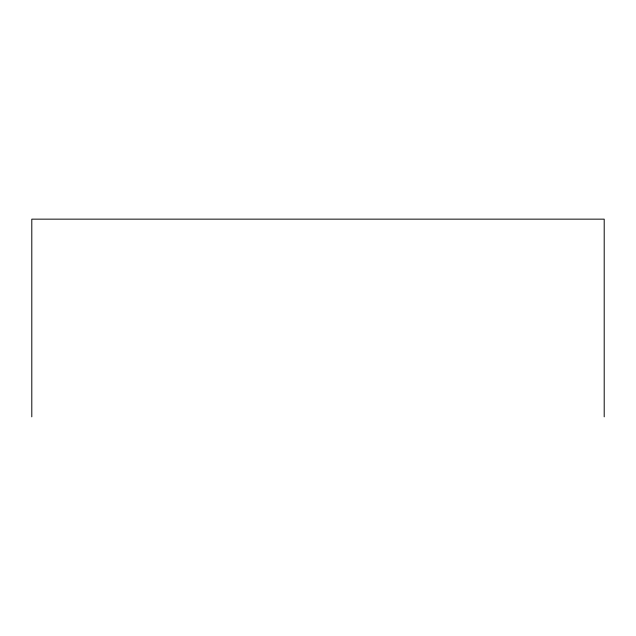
<?xml version="1.0" encoding="UTF-8"?>
<svg xmlns="http://www.w3.org/2000/svg" width="636" height="636" viewBox="0 0 636 636"><rect width="100%" height="100%" fill="white"/><g stroke="black" fill="none" stroke-linecap="round" stroke-linejoin="round"><path stroke-width="0.95" d="M604.2 416.85L604.2 219.15L31.8 219.15L31.8 416.85"/></g></svg>
